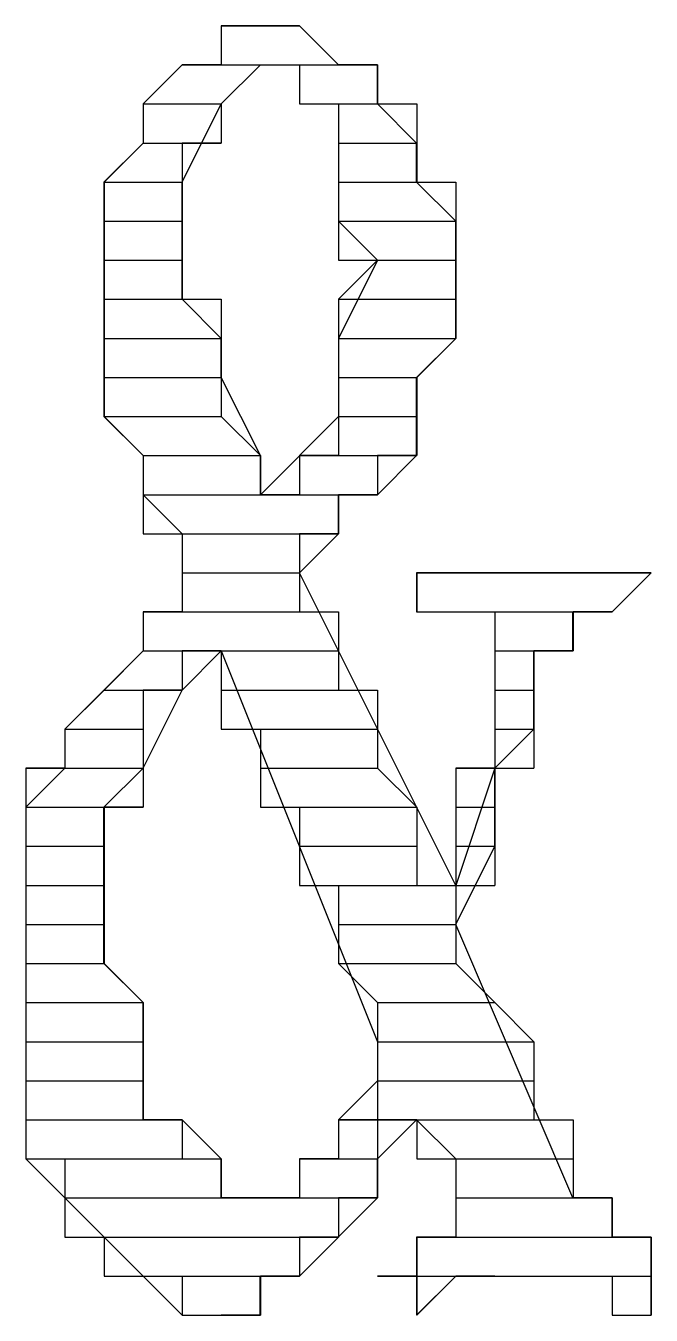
# Model space of a CAD drawing. Header units: metres. Extents: x 45 to 1207, y 17 to 774.
# Drawn here: x 1027.92 to 1031.76, y 48.72 to 56.64 of the extents above; entities that cross this region are included whole.
import ezdxf

# ---------------------------------------------------------------- set-up
doc = ezdxf.new("R2010")
doc.units = ezdxf.units.M

msp = doc.modelspace()

# ---------------------------------------------------------------- linework, layer by layer
for p, q in [((1029.5995, 56.64), (1029.1195, 56.64)), ((1029.1195, 56.64), (1029.1195, 56.4)), ((1029.36, 56.64), (1029.12, 56.64)), ((1029.12, 56.64), (1029.6, 56.64)), ((1029.12, 56.64), (1029.12, 56.4)), ((1029.12, 56.64), (1029.6, 56.64)), ((1029.36, 56.64), (1029.6, 56.64)), ((1029.36, 56.64), (1029.6, 56.64)), ((1029.8395, 56.4), (1029.5995, 56.64)), ((1029.6, 56.64), (1029.84, 56.4)), ((1028.8795, 56.4), (1028.6395, 56.16)), ((1028.88, 56.4), (1028.64, 56.16)), ((1029.1195, 56.4), (1028.8795, 56.4)), ((1029.12, 56.4), (1028.88, 56.4)), ((1028.88, 56.4), (1030.08, 56.4)), ((1028.88, 56.4), (1030.08, 56.4)), ((1028.88, 56.4), (1030.08, 56.4)), ((1028.88, 56.4), (1030.08, 56.4)), ((1028.88, 56.4), (1030.08, 56.4)), ((1028.88, 56.4), (1029.36, 56.4)), ((1028.88, 56.4), (1029.36, 56.4)), ((1028.88, 56.4), (1029.36, 56.4)), ((1029.12, 56.4), (1029.84, 56.4)), ((1029.12, 56.4), (1029.84, 56.4)), ((1029.12, 56.4), (1029.84, 56.4)), ((1029.12, 56.4), (1030.08, 56.4)), ((1029.36, 56.4), (1029.12, 56.16)), ((1029.12, 56.16), (1029.36, 56.4)), ((1029.36, 56.4), (1030.08, 56.4)), ((1029.36, 56.4), (1030.08, 56.4)), ((1029.36, 56.4), (1029.6, 56.4)), ((1029.6, 56.4), (1029.6, 56.16)), ((1029.6, 56.4), (1030.08, 56.4)), ((1029.6, 56.4), (1029.6, 56.16)), ((1030.0795, 56.4), (1029.8395, 56.4)), ((1030.0795, 56.16), (1030.0795, 56.4)), ((1030.08, 56.4), (1030.08, 56.16)), ((1028.6395, 56.16), (1028.6395, 55.92)), ((1028.64, 56.16), (1029.12, 56.16)), ((1028.64, 56.16), (1029.12, 56.16)), ((1028.64, 56.16), (1029.12, 56.16)), ((1028.64, 56.16), (1029.12, 56.16)), ((1028.64, 56.16), (1029.12, 56.16)), ((1028.64, 56.16), (1029.12, 56.16)), ((1028.64, 56.16), (1029.12, 56.16)), ((1028.64, 56.16), (1029.12, 56.16)), ((1028.64, 56.16), (1029.12, 56.16)), ((1028.64, 56.16), (1029.12, 56.16)), ((1028.64, 56.16), (1029.12, 56.16)), ((1028.64, 56.16), (1028.64, 55.92)), ((1028.64, 56.16), (1029.12, 56.16)), ((1028.88, 55.68), (1029.12, 56.16)), ((1029.12, 56.16), (1029.12, 55.92)), ((1029.6, 56.16), (1030.08, 56.16)), ((1029.6, 56.16), (1030.08, 56.16)), ((1029.6, 56.16), (1030.08, 56.16)), ((1029.6, 56.16), (1030.3199, 56.16)), ((1029.6, 56.16), (1030.3199, 56.16)), ((1029.6, 56.16), (1030.3199, 56.16)), ((1029.6, 56.16), (1030.3199, 56.16)), ((1029.6, 56.16), (1030.3199, 56.16)), ((1029.6, 56.16), (1030.3199, 56.16)), ((1029.6, 56.16), (1029.84, 56.16)), ((1029.84, 56.16), (1030.3199, 56.16)), ((1029.84, 56.16), (1030.3199, 56.16)), ((1029.84, 56.16), (1029.84, 55.92)), ((1029.84, 56.16), (1030.3199, 56.16)), ((1029.84, 56.16), (1029.84, 55.44)), ((1030.3195, 55.92), (1030.0795, 56.16)), ((1030.3199, 56.16), (1030.3199, 55.92)), ((1028.6395, 55.92), (1028.3995, 55.68)), ((1028.64, 55.92), (1028.4, 55.68)), ((1028.64, 55.92), (1029.12, 55.92)), ((1028.64, 55.92), (1029.12, 55.92)), ((1028.64, 55.92), (1029.12, 55.92)), ((1028.64, 55.92), (1028.88, 55.92)), ((1028.64, 55.92), (1029.12, 55.92)), ((1028.64, 55.92), (1028.88, 55.92)), ((1029.12, 55.92), (1028.88, 55.92)), ((1028.88, 55.92), (1028.88, 55.68)), ((1029.84, 55.92), (1030.3199, 55.92)), ((1029.84, 55.92), (1030.3199, 55.92)), ((1029.84, 55.92), (1030.3199, 55.92)), ((1029.84, 55.92), (1030.3199, 55.92)), ((1029.84, 55.92), (1030.3199, 55.92)), ((1029.84, 55.92), (1029.84, 55.68)), ((1029.84, 55.92), (1030.3199, 55.92)), ((1030.3195, 55.68), (1030.3195, 55.92)), ((1030.3199, 55.92), (1030.3199, 55.68)), ((1028.3995, 55.68), (1028.3995, 54.24)), ((1028.4, 55.68), (1028.88, 55.68)), ((1028.4, 55.68), (1028.88, 55.68)), ((1028.4, 55.68), (1028.88, 55.68)), ((1028.4, 55.68), (1028.88, 55.68)), ((1028.4, 55.68), (1028.88, 55.68)), ((1028.4, 55.68), (1028.88, 55.68)), ((1028.4, 55.68), (1028.88, 55.68)), ((1028.4, 55.68), (1028.4, 55.44)), ((1028.4, 55.68), (1028.88, 55.68)), ((1028.88, 55.68), (1028.88, 55.44)), ((1028.88, 54.96), (1028.88, 55.68)), ((1029.84, 55.68), (1030.3199, 55.68)), ((1029.84, 55.68), (1030.3199, 55.68)), ((1029.84, 55.68), (1030.3199, 55.68)), ((1029.84, 55.68), (1030.5599, 55.68)), ((1029.84, 55.68), (1030.5599, 55.68)), ((1029.84, 55.68), (1030.5599, 55.68)), ((1029.84, 55.68), (1030.5599, 55.68)), ((1029.84, 55.68), (1029.84, 55.44)), ((1029.84, 55.68), (1030.5599, 55.68)), ((1030.5594, 55.44), (1030.3195, 55.68)), ((1030.5599, 55.68), (1030.5599, 55.44)), ((1028.4, 55.44), (1028.88, 55.44)), ((1028.4, 55.44), (1028.88, 55.44)), ((1028.4, 55.44), (1028.88, 55.44)), ((1028.4, 55.44), (1028.88, 55.44)), ((1028.4, 55.44), (1028.88, 55.44)), ((1028.4, 55.44), (1028.88, 55.44)), ((1028.4, 55.44), (1028.88, 55.44)), ((1028.4, 55.44), (1028.88, 55.44)), ((1028.4, 55.44), (1028.88, 55.44)), ((1028.4, 55.44), (1028.4, 55.2)), ((1028.4, 55.44), (1028.88, 55.44)), ((1028.88, 55.44), (1028.88, 55.2)), ((1029.84, 55.44), (1030.5599, 55.44)), ((1029.84, 55.44), (1030.5599, 55.44)), ((1029.84, 55.44), (1030.5599, 55.44)), ((1029.84, 55.44), (1030.5599, 55.44)), ((1029.84, 55.44), (1030.5599, 55.44)), ((1029.84, 55.44), (1030.5599, 55.44)), ((1029.84, 55.44), (1030.5599, 55.44)), ((1029.84, 55.44), (1030.5599, 55.44)), ((1029.84, 55.44), (1030.5599, 55.44)), ((1029.84, 55.44), (1029.84, 55.2)), ((1029.84, 55.44), (1030.5599, 55.44)), ((1029.84, 55.44), (1030.08, 55.2)), ((1030.5594, 54.72), (1030.5594, 55.44)), ((1030.5599, 55.44), (1030.5599, 55.2)), ((1028.4, 55.2), (1028.88, 55.2)), ((1028.4, 55.2), (1028.88, 55.2)), ((1028.4, 55.2), (1028.88, 55.2)), ((1028.4, 55.2), (1028.88, 55.2)), ((1028.4, 55.2), (1028.88, 55.2)), ((1028.4, 55.2), (1028.4, 54.96)), ((1028.4, 55.2), (1028.88, 55.2)), ((1028.88, 55.2), (1028.88, 54.96)), ((1029.84, 55.2), (1030.5599, 55.2)), ((1029.84, 55.2), (1030.5599, 55.2)), ((1029.84, 55.2), (1030.5599, 55.2)), ((1030.08, 55.2), (1029.84, 54.96)), ((1030.08, 55.2), (1029.84, 54.72)), ((1030.08, 55.2), (1030.5599, 55.2)), ((1030.08, 55.2), (1030.5599, 55.2)), ((1030.08, 55.2), (1030.5599, 55.2)), ((1030.5599, 55.2), (1030.5599, 54.96)), ((1028.4, 54.96), (1028.88, 54.96)), ((1028.4, 54.96), (1028.88, 54.96)), ((1028.4, 54.96), (1028.88, 54.96)), ((1028.4, 54.96), (1029.12, 54.96)), ((1028.4, 54.96), (1029.12, 54.96)), ((1028.4, 54.96), (1028.4, 54.72)), ((1028.4, 54.96), (1029.12, 54.96)), ((1029.12, 54.72), (1028.88, 54.96)), ((1029.12, 54.96), (1029.12, 54.72)), ((1029.84, 54.96), (1030.5599, 54.96)), ((1029.84, 54.96), (1030.5599, 54.96)), ((1029.84, 54.96), (1030.5599, 54.96)), ((1029.84, 54.96), (1030.5599, 54.96)), ((1029.84, 54.96), (1030.5599, 54.96)), ((1029.84, 54.96), (1029.84, 54.72)), ((1029.84, 54.96), (1030.5599, 54.96)), ((1030.5599, 54.96), (1030.5599, 54.72)), ((1028.4, 54.72), (1029.12, 54.72)), ((1028.4, 54.72), (1029.12, 54.72)), ((1028.4, 54.72), (1029.12, 54.72)), ((1028.4, 54.72), (1029.12, 54.72)), ((1028.4, 54.72), (1029.12, 54.72)), ((1028.4, 54.72), (1028.4, 54.48)), ((1028.4, 54.72), (1029.12, 54.72)), ((1029.12, 54.72), (1029.12, 54.48)), ((1029.12, 54.48), (1029.12, 54.72)), ((1029.84, 54.72), (1030.5599, 54.72)), ((1029.84, 54.72), (1030.5599, 54.72)), ((1029.84, 54.72), (1030.5599, 54.72)), ((1029.84, 54.72), (1030.5599, 54.72)), ((1029.84, 54.72), (1030.5599, 54.72)), ((1029.84, 54.72), (1029.84, 54.48)), ((1029.84, 54.72), (1030.5599, 54.72)), ((1029.84, 54.72), (1029.84, 54.24)), ((1030.3195, 54.48), (1030.5594, 54.72)), ((1030.5599, 54.72), (1030.3199, 54.48)), ((1028.4, 54.48), (1029.12, 54.48)), ((1028.4, 54.48), (1029.12, 54.48)), ((1028.4, 54.48), (1029.12, 54.48)), ((1028.4, 54.48), (1029.12, 54.48)), ((1028.4, 54.48), (1029.12, 54.48)), ((1028.4, 54.48), (1028.4, 54.24)), ((1028.4, 54.48), (1029.12, 54.48)), ((1029.12, 54.48), (1029.12, 54.24)), ((1029.36, 54), (1029.12, 54.48)), ((1029.84, 54.48), (1030.3199, 54.48)), ((1029.84, 54.48), (1030.3199, 54.48)), ((1029.84, 54.48), (1030.3199, 54.48)), ((1029.84, 54.48), (1030.3199, 54.48)), ((1029.84, 54.48), (1030.3199, 54.48)), ((1029.84, 54.48), (1029.84, 54.24)), ((1029.84, 54.48), (1030.3199, 54.48)), ((1030.3195, 54), (1030.3195, 54.48)), ((1030.3199, 54.48), (1030.3199, 54.24)), ((1028.3995, 54.24), (1028.6395, 54)), ((1028.4, 54.24), (1029.12, 54.24)), ((1028.4, 54.24), (1029.12, 54.24)), ((1028.4, 54.24), (1029.12, 54.24)), ((1028.4, 54.24), (1028.64, 54)), ((1028.4, 54.24), (1029.12, 54.24)), ((1029.12, 54.24), (1029.36, 54)), ((1029.84, 54.24), (1029.36, 53.76)), ((1029.84, 54.24), (1030.3199, 54.24)), ((1029.84, 54.24), (1030.3199, 54.24)), ((1029.84, 54.24), (1030.3199, 54.24)), ((1029.84, 54.24), (1029.84, 54)), ((1029.84, 54.24), (1030.3199, 54.24)), ((1030.3199, 54.24), (1030.3199, 54)), ((1028.6395, 54), (1028.6395, 53.76)), ((1028.64, 54), (1029.36, 54)), ((1028.64, 54), (1029.36, 54)), ((1028.64, 54), (1029.36, 54)), ((1028.64, 54), (1029.36, 54)), ((1028.64, 54), (1029.36, 54)), ((1028.64, 54), (1029.36, 54)), ((1028.64, 54), (1029.36, 54)), ((1028.64, 54), (1028.64, 53.76)), ((1028.64, 54), (1029.36, 54)), ((1029.36, 54), (1029.36, 53.76)), ((1029.36, 53.76), (1029.36, 54)), ((1029.84, 54), (1029.6, 54)), ((1029.6, 54), (1030.08, 54)), ((1029.6, 54), (1029.6, 53.76)), ((1029.6, 54), (1030.08, 54)), ((1029.84, 54), (1030.3199, 54)), ((1029.84, 54), (1030.3199, 54)), ((1029.84, 54), (1030.3199, 54)), ((1029.84, 54), (1030.08, 54)), ((1029.84, 54), (1030.3199, 54)), ((1029.84, 54), (1030.08, 54)), ((1030.0795, 53.76), (1030.3195, 54)), ((1030.3199, 54), (1030.08, 54)), ((1030.08, 54), (1030.08, 53.76)), ((1028.6395, 53.76), (1028.8795, 53.52)), ((1028.64, 53.76), (1029.36, 53.76)), ((1028.64, 53.76), (1029.36, 53.76)), ((1028.64, 53.76), (1029.36, 53.76)), ((1028.64, 53.76), (1029.36, 53.76)), ((1028.64, 53.76), (1029.36, 53.76)), ((1028.64, 53.76), (1029.36, 53.76)), ((1028.64, 53.76), (1029.36, 53.76)), ((1028.64, 53.76), (1028.64, 53.52)), ((1028.64, 53.76), (1029.84, 53.76)), ((1029.6, 53.76), (1029.36, 53.76)), ((1029.36, 53.76), (1029.84, 53.76)), ((1029.6, 53.76), (1030.08, 53.76)), ((1029.6, 53.76), (1030.08, 53.76)), ((1029.6, 53.76), (1030.08, 53.76)), ((1029.6, 53.76), (1029.84, 53.76)), ((1029.6, 53.76), (1030.08, 53.76)), ((1029.6, 53.76), (1029.84, 53.76)), ((1029.8395, 53.52), (1029.8395, 53.76)), ((1029.8395, 53.76), (1030.0795, 53.76)), ((1030.08, 53.76), (1029.84, 53.76)), ((1029.84, 53.76), (1029.84, 53.52)), ((1028.64, 53.52), (1029.84, 53.52)), ((1028.64, 53.52), (1029.6, 53.52)), ((1028.64, 53.52), (1029.84, 53.52)), ((1028.8795, 53.52), (1028.8795, 53.04)), ((1028.88, 53.52), (1028.88, 53.28)), ((1028.88, 53.52), (1029.6, 53.52)), ((1029.5995, 53.28), (1029.8395, 53.52)), ((1029.84, 53.52), (1029.6, 53.52)), ((1029.6, 53.52), (1029.6, 53.28)), ((1028.88, 53.28), (1029.6, 53.28)), ((1028.88, 53.28), (1029.6, 53.28)), ((1028.88, 53.28), (1029.6, 53.28)), ((1028.88, 53.28), (1029.6, 53.28)), ((1028.88, 53.28), (1029.6, 53.28)), ((1028.88, 53.28), (1029.6, 53.28)), ((1028.88, 53.28), (1029.6, 53.28)), ((1028.88, 53.28), (1029.6, 53.28)), ((1028.88, 53.28), (1029.6, 53.28)), ((1028.88, 53.28), (1029.6, 53.28)), ((1028.88, 53.28), (1029.6, 53.28)), ((1028.88, 53.28), (1028.88, 53.04)), ((1028.88, 53.28), (1029.6, 53.28)), ((1030.5594, 51.36), (1029.5995, 53.28)), ((1029.6, 53.28), (1029.6, 53.04)), ((1031.7595, 53.28), (1030.3195, 53.28)), ((1030.3195, 53.28), (1030.3195, 53.04)), ((1030.5601, 53.28), (1030.3201, 53.28)), ((1030.3201, 53.28), (1030.8, 53.28)), ((1030.3201, 53.28), (1031.76, 53.28)), ((1030.3201, 53.28), (1031.76, 53.28)), ((1030.3201, 53.28), (1031.76, 53.28)), ((1030.3201, 53.28), (1031.76, 53.28)), ((1030.3201, 53.28), (1030.3201, 53.04)), ((1030.3201, 53.28), (1031.76, 53.28)), ((1030.5601, 53.28), (1030.5601, 53.28)), ((1030.5601, 53.28), (1030.5601, 53.28)), ((1030.5601, 53.28), (1030.8, 53.28)), ((1030.5601, 53.28), (1030.8, 53.28)), ((1030.5601, 53.28), (1030.8, 53.28)), ((1030.8, 53.28), (1031.04, 53.28)), ((1031.04, 53.28), (1031.28, 53.28)), ((1031.52, 53.28), (1031.28, 53.28)), ((1031.28, 53.28), (1031.52, 53.28)), ((1031.28, 53.28), (1031.52, 53.28)), ((1031.5195, 53.04), (1031.7595, 53.28)), ((1031.52, 53.28), (1031.52, 53.28)), ((1031.52, 53.28), (1031.52, 53.28)), ((1031.52, 53.28), (1031.52, 53.28)), ((1031.76, 53.28), (1031.52, 53.04)), ((1028.8795, 53.04), (1028.6395, 53.04)), ((1028.6395, 53.04), (1028.6395, 52.8)), ((1028.88, 53.04), (1028.64, 53.04)), ((1028.64, 53.04), (1029.84, 53.04)), ((1028.64, 53.04), (1029.84, 53.04)), ((1028.64, 53.04), (1029.84, 53.04)), ((1028.64, 53.04), (1028.64, 52.8)), ((1028.64, 53.04), (1029.84, 53.04)), ((1028.88, 53.04), (1029.6, 53.04)), ((1028.88, 53.04), (1029.6, 53.04)), ((1028.88, 53.04), (1029.6, 53.04)), ((1028.88, 53.04), (1029.84, 53.04)), ((1028.88, 53.04), (1029.84, 53.04)), ((1028.88, 53.04), (1029.84, 53.04)), ((1028.88, 53.04), (1029.84, 53.04)), ((1028.88, 53.04), (1029.84, 53.04)), ((1028.88, 53.04), (1029.84, 53.04)), ((1028.88, 53.04), (1029.84, 53.04)), ((1028.88, 53.04), (1029.84, 53.04)), ((1028.88, 53.04), (1029.84, 53.04)), ((1028.88, 53.04), (1029.84, 53.04)), ((1028.88, 53.04), (1029.84, 53.04)), ((1029.84, 53.04), (1029.84, 52.8)), ((1030.3195, 53.04), (1030.7994, 53.04)), ((1030.3201, 53.04), (1031.52, 53.04)), ((1030.3201, 53.04), (1031.52, 53.04)), ((1030.3201, 53.04), (1031.52, 53.04)), ((1030.3201, 53.04), (1031.52, 53.04)), ((1030.3201, 53.04), (1031.52, 53.04)), ((1030.5601, 53.04), (1031.52, 53.04)), ((1030.5601, 53.04), (1031.52, 53.04)), ((1030.5601, 53.04), (1031.52, 53.04)), ((1030.5601, 53.04), (1031.52, 53.04)), ((1030.5601, 53.04), (1031.28, 53.04)), ((1030.5601, 53.04), (1031.52, 53.04)), ((1030.7994, 53.04), (1030.7994, 52.08)), ((1030.8, 53.04), (1031.28, 53.04)), ((1030.8, 53.04), (1031.28, 53.04)), ((1030.8, 53.04), (1031.28, 53.04)), ((1030.8, 53.04), (1031.28, 53.04)), ((1030.8, 53.04), (1031.28, 53.04)), ((1030.8, 53.04), (1031.28, 53.04)), ((1030.8, 53.04), (1030.8, 52.8)), ((1030.8, 53.04), (1031.28, 53.04)), ((1031.2795, 52.8), (1031.2795, 53.04)), ((1031.2795, 53.04), (1031.5195, 53.04)), ((1031.52, 53.04), (1031.28, 53.04)), ((1031.28, 53.04), (1031.28, 52.8)), ((1028.6395, 52.8), (1028.1595, 52.32)), ((1028.64, 52.8), (1028.4, 52.56)), ((1028.64, 52.8), (1029.84, 52.8)), ((1028.64, 52.8), (1029.84, 52.8)), ((1028.64, 52.8), (1029.84, 52.8)), ((1028.64, 52.8), (1029.12, 52.8)), ((1028.64, 52.8), (1029.12, 52.8)), ((1028.64, 52.8), (1028.88, 52.8)), ((1028.64, 52.8), (1029.12, 52.8)), ((1028.64, 52.8), (1028.88, 52.8)), ((1028.64, 52.8), (1028.88, 52.8)), ((1028.64, 52.8), (1028.88, 52.8)), ((1028.8795, 52.56), (1029.1195, 52.8)), ((1029.12, 52.8), (1028.88, 52.8)), ((1028.88, 52.8), (1028.88, 52.56)), ((1029.1195, 52.8), (1030.0795, 50.4)), ((1029.12, 52.8), (1029.84, 52.8)), ((1029.12, 52.8), (1029.84, 52.8)), ((1029.12, 52.8), (1029.84, 52.8)), ((1029.12, 52.8), (1029.84, 52.8)), ((1029.12, 52.8), (1029.84, 52.8)), ((1029.12, 52.8), (1029.84, 52.8)), ((1029.12, 52.8), (1029.12, 52.56)), ((1029.12, 52.8), (1029.84, 52.8)), ((1029.84, 52.8), (1029.84, 52.56)), ((1030.8, 52.8), (1031.28, 52.8)), ((1030.8, 52.8), (1031.28, 52.8)), ((1030.8, 52.8), (1031.28, 52.8)), ((1030.8, 52.8), (1031.28, 52.8)), ((1030.8, 52.8), (1031.28, 52.8)), ((1030.8, 52.8), (1031.28, 52.8)), ((1030.8, 52.8), (1031.28, 52.8)), ((1030.8, 52.8), (1031.04, 52.8)), ((1030.8, 52.8), (1031.28, 52.8)), ((1030.8, 52.8), (1030.8, 52.56)), ((1030.8, 52.8), (1031.04, 52.8)), ((1031.0394, 52.32), (1031.0394, 52.8)), ((1031.0394, 52.8), (1031.2795, 52.8)), ((1031.28, 52.8), (1031.04, 52.8)), ((1031.04, 52.8), (1031.04, 52.56)), ((1028.4, 52.56), (1028.16, 52.32)), ((1028.4, 52.56), (1028.88, 52.56)), ((1028.4, 52.56), (1028.88, 52.56)), ((1028.4, 52.56), (1028.88, 52.56)), ((1028.4, 52.56), (1028.88, 52.56)), ((1028.4, 52.56), (1028.88, 52.56)), ((1028.4, 52.56), (1028.88, 52.56)), ((1028.4, 52.56), (1028.88, 52.56)), ((1028.4, 52.56), (1028.64, 52.56)), ((1028.4, 52.56), (1028.88, 52.56)), ((1028.4, 52.56), (1028.64, 52.56)), ((1028.6395, 52.08), (1028.8795, 52.56)), ((1028.88, 52.56), (1028.64, 52.56)), ((1028.64, 52.56), (1028.64, 52.32)), ((1029.12, 52.56), (1029.84, 52.56)), ((1029.12, 52.56), (1029.84, 52.56)), ((1029.12, 52.56), (1029.84, 52.56)), ((1029.12, 52.56), (1030.08, 52.56)), ((1029.12, 52.56), (1030.08, 52.56)), ((1029.12, 52.56), (1030.08, 52.56)), ((1029.12, 52.56), (1030.08, 52.56)), ((1029.12, 52.56), (1030.08, 52.56)), ((1029.12, 52.56), (1030.08, 52.56)), ((1029.12, 52.56), (1029.12, 52.32)), ((1029.12, 52.56), (1030.08, 52.56)), ((1030.08, 52.56), (1030.08, 52.32)), ((1030.8, 52.56), (1031.04, 52.56)), ((1030.8, 52.56), (1031.04, 52.56)), ((1030.8, 52.56), (1031.04, 52.56)), ((1030.8, 52.56), (1031.04, 52.56)), ((1030.8, 52.56), (1031.04, 52.56)), ((1030.8, 52.56), (1031.04, 52.56)), ((1030.8, 52.56), (1031.04, 52.56)), ((1030.8, 52.56), (1031.04, 52.56)), ((1030.8, 52.56), (1031.04, 52.56)), ((1030.8, 52.56), (1030.8, 52.32)), ((1030.8, 52.56), (1031.04, 52.56)), ((1031.04, 52.56), (1031.04, 52.32)), ((1028.1595, 52.32), (1028.1595, 52.08)), ((1028.16, 52.32), (1028.64, 52.32)), ((1028.16, 52.32), (1028.64, 52.32)), ((1028.16, 52.32), (1028.64, 52.32)), ((1028.16, 52.32), (1028.64, 52.32)), ((1028.16, 52.32), (1028.64, 52.32)), ((1028.16, 52.32), (1028.16, 52.08)), ((1028.16, 52.32), (1028.64, 52.32)), ((1028.64, 52.32), (1028.64, 52.08)), ((1029.12, 52.32), (1030.08, 52.32)), ((1029.12, 52.32), (1030.08, 52.32)), ((1029.12, 52.32), (1030.08, 52.32)), ((1029.36, 52.32), (1030.08, 52.32)), ((1029.36, 52.32), (1030.08, 52.32)), ((1029.36, 52.32), (1029.36, 52.08)), ((1029.36, 52.32), (1030.08, 52.32)), ((1030.08, 52.32), (1030.08, 52.08)), ((1030.7994, 52.08), (1031.0394, 52.32)), ((1030.8, 52.32), (1031.04, 52.32)), ((1030.8, 52.32), (1031.04, 52.32)), ((1030.8, 52.32), (1031.04, 52.32)), ((1030.8, 52.32), (1031.04, 52.32)), ((1030.8, 52.32), (1031.04, 52.32)), ((1030.8, 52.32), (1030.8, 52.08)), ((1030.8, 52.32), (1031.04, 52.32)), ((1031.04, 52.32), (1031.04, 52.08)), ((1028.1595, 52.08), (1027.9194, 51.84)), ((1028.16, 52.08), (1027.92, 52.08)), ((1027.92, 52.08), (1028.64, 52.08)), ((1027.92, 52.08), (1028.64, 52.08)), ((1027.92, 52.08), (1028.64, 52.08)), ((1027.92, 52.08), (1027.92, 51.84)), ((1027.92, 52.08), (1028.64, 52.08)), ((1028.16, 52.08), (1028.64, 52.08)), ((1028.16, 52.08), (1028.64, 52.08)), ((1028.16, 52.08), (1028.64, 52.08)), ((1028.16, 52.08), (1028.64, 52.08)), ((1028.3994, 51.84), (1028.6395, 52.08)), ((1028.64, 52.08), (1028.64, 51.84)), ((1029.36, 52.08), (1030.08, 52.08)), ((1029.36, 52.08), (1030.08, 52.08)), ((1029.36, 52.08), (1030.08, 52.08)), ((1029.36, 52.08), (1030.08, 52.08)), ((1029.36, 52.08), (1030.08, 52.08)), ((1029.36, 52.08), (1030.08, 52.08)), ((1029.36, 52.08), (1030.08, 52.08)), ((1029.36, 52.08), (1029.36, 51.84)), ((1029.36, 52.08), (1030.08, 52.08)), ((1030.08, 52.08), (1030.3199, 51.84)), ((1030.7994, 52.08), (1030.5594, 51.36)), ((1030.8, 52.08), (1030.5601, 52.08)), ((1030.5601, 52.08), (1030.5601, 51.84)), ((1030.5601, 52.08), (1030.8, 52.08)), ((1030.7994, 51.6), (1030.7994, 52.08)), ((1030.8, 52.08), (1031.04, 52.08)), ((1030.8, 52.08), (1030.8, 52.08)), ((1030.8, 52.08), (1031.04, 52.08)), ((1030.8, 52.08), (1030.8, 52.08)), ((1030.8, 52.08), (1030.8, 52.08)), ((1030.8, 52.08), (1030.8, 52.08)), ((1030.8, 52.08), (1030.8, 51.84)), ((1027.9194, 51.84), (1027.9194, 49.68)), ((1027.92, 51.84), (1028.64, 51.84)), ((1027.92, 51.84), (1028.4, 51.84)), ((1027.92, 51.84), (1028.64, 51.84)), ((1027.92, 51.84), (1027.92, 51.6)), ((1027.92, 51.84), (1028.4, 51.84)), ((1028.3994, 50.88), (1028.3994, 51.84)), ((1028.64, 51.84), (1028.4, 51.84)), ((1028.4, 51.84), (1028.4, 51.6)), ((1029.36, 51.84), (1030.3199, 51.84)), ((1029.36, 51.84), (1030.3199, 51.84)), ((1029.36, 51.84), (1030.3199, 51.84)), ((1029.6, 51.84), (1029.6, 51.6)), ((1029.6, 51.84), (1030.3199, 51.84)), ((1030.3199, 51.84), (1030.3199, 51.6)), ((1030.5601, 51.84), (1030.8, 51.84)), ((1030.5601, 51.84), (1030.8, 51.84)), ((1030.5601, 51.84), (1030.8, 51.84)), ((1030.5601, 51.84), (1030.5601, 51.6)), ((1030.5601, 51.84), (1030.8, 51.84)), ((1030.8, 51.84), (1030.8, 51.6)), ((1027.92, 51.6), (1028.4, 51.6)), ((1027.92, 51.6), (1027.92, 51.36)), ((1027.92, 51.6), (1028.4, 51.6)), ((1028.4, 51.6), (1028.4, 51.36)), ((1029.6, 51.6), (1030.3199, 51.6)), ((1029.6, 51.6), (1029.6, 51.36)), ((1029.6, 51.6), (1030.3199, 51.6)), ((1030.3199, 51.6), (1030.3199, 51.36)), ((1030.5594, 51.12), (1030.7994, 51.6)), ((1030.5601, 51.6), (1030.8, 51.6)), ((1030.5601, 51.6), (1030.5601, 51.36)), ((1030.5601, 51.6), (1030.8, 51.6)), ((1030.8, 51.6), (1030.8, 51.36)), ((1027.92, 51.36), (1028.4, 51.36)), ((1027.92, 51.36), (1028.4, 51.36)), ((1027.92, 51.36), (1028.4, 51.36)), ((1027.92, 51.36), (1028.4, 51.36)), ((1027.92, 51.36), (1028.4, 51.36)), ((1027.92, 51.36), (1027.92, 51.12)), ((1027.92, 51.36), (1028.4, 51.36)), ((1028.4, 51.36), (1028.4, 51.12)), ((1029.6, 51.36), (1030.3199, 51.36)), ((1029.6, 51.36), (1030.5599, 51.36)), ((1029.6, 51.36), (1030.5599, 51.36)), ((1029.6, 51.36), (1030.5599, 51.36)), ((1029.6, 51.36), (1030.5599, 51.36)), ((1029.84, 51.36), (1029.84, 51.12)), ((1029.84, 51.36), (1030.5599, 51.36)), ((1030.5599, 51.36), (1030.5599, 51.12)), ((1030.5601, 51.36), (1030.8, 51.36)), ((1030.5601, 51.36), (1030.5601, 51.36)), ((1030.5601, 51.36), (1030.8, 51.36)), ((1027.92, 51.12), (1028.4, 51.12)), ((1027.92, 51.12), (1027.92, 50.88)), ((1027.92, 51.12), (1028.4, 51.12)), ((1028.4, 51.12), (1028.4, 50.88)), ((1029.84, 51.12), (1030.5599, 51.12)), ((1029.84, 51.12), (1029.84, 50.88)), ((1029.84, 51.12), (1030.5599, 51.12)), ((1031.2795, 49.44), (1030.5594, 51.12)), ((1030.5599, 51.12), (1030.5599, 50.88)), ((1027.92, 50.88), (1028.4, 50.88)), ((1027.92, 50.88), (1028.4, 50.88)), ((1027.92, 50.88), (1028.4, 50.88)), ((1027.92, 50.88), (1027.92, 50.64)), ((1027.92, 50.88), (1028.4, 50.88)), ((1028.6395, 50.64), (1028.3994, 50.88)), ((1028.4, 50.88), (1028.64, 50.64)), ((1029.84, 50.88), (1030.5599, 50.88)), ((1029.84, 50.88), (1030.5599, 50.88)), ((1029.84, 50.88), (1030.5599, 50.88)), ((1029.84, 50.88), (1030.08, 50.64)), ((1029.84, 50.88), (1030.5599, 50.88)), ((1030.5599, 50.88), (1030.7999, 50.64)), ((1027.92, 50.64), (1028.64, 50.64)), ((1027.92, 50.64), (1028.64, 50.64)), ((1027.92, 50.64), (1028.64, 50.64)), ((1027.92, 50.64), (1027.92, 50.4)), ((1027.92, 50.64), (1028.64, 50.64)), ((1028.6395, 49.92), (1028.6395, 50.64)), ((1028.64, 50.64), (1028.64, 50.4)), ((1030.08, 50.64), (1030.7999, 50.64)), ((1030.08, 50.64), (1030.7999, 50.64)), ((1030.08, 50.64), (1030.7999, 50.64)), ((1030.08, 50.64), (1030.08, 50.4)), ((1030.08, 50.64), (1030.7999, 50.64)), ((1030.7999, 50.64), (1031.0399, 50.4)), ((1027.92, 50.4), (1028.64, 50.4)), ((1027.92, 50.4), (1028.64, 50.4)), ((1027.92, 50.4), (1028.64, 50.4)), ((1027.92, 50.4), (1027.92, 50.16)), ((1027.92, 50.4), (1028.64, 50.4)), ((1028.64, 50.4), (1028.64, 50.16)), ((1030.0795, 50.4), (1030.0795, 50.16)), ((1030.08, 50.4), (1031.0399, 50.4)), ((1030.08, 50.4), (1031.0399, 50.4)), ((1030.08, 50.4), (1031.0399, 50.4)), ((1030.08, 50.4), (1030.08, 50.16)), ((1030.08, 50.4), (1031.0399, 50.4)), ((1031.0399, 50.4), (1031.0399, 50.16)), ((1027.92, 50.16), (1028.64, 50.16)), ((1027.92, 50.16), (1028.64, 50.16)), ((1027.92, 50.16), (1028.64, 50.16)), ((1027.92, 50.16), (1028.64, 50.16)), ((1027.92, 50.16), (1028.64, 50.16)), ((1027.92, 50.16), (1027.92, 49.92)), ((1027.92, 50.16), (1028.64, 50.16)), ((1028.64, 50.16), (1028.64, 49.92)), ((1030.0795, 50.16), (1029.8395, 49.92)), ((1030.08, 50.16), (1031.0399, 50.16)), ((1030.08, 50.16), (1031.0399, 50.16)), ((1030.08, 50.16), (1031.0399, 50.16)), ((1030.08, 50.16), (1031.0399, 50.16)), ((1030.08, 50.16), (1031.0399, 50.16)), ((1030.08, 50.16), (1030.08, 49.92)), ((1030.08, 50.16), (1031.0399, 50.16)), ((1031.0399, 50.16), (1031.0399, 49.92)), ((1027.92, 49.92), (1028.64, 49.92)), ((1027.92, 49.92), (1028.64, 49.92)), ((1027.92, 49.92), (1028.64, 49.92)), ((1027.92, 49.92), (1028.88, 49.92)), ((1027.92, 49.92), (1028.88, 49.92)), ((1027.92, 49.92), (1028.88, 49.92)), ((1027.92, 49.92), (1028.88, 49.92)), ((1027.92, 49.92), (1027.92, 49.68)), ((1027.92, 49.92), (1028.88, 49.92)), ((1028.8795, 49.92), (1028.6395, 49.92)), ((1029.1195, 49.68), (1028.8795, 49.92)), ((1028.88, 49.92), (1028.88, 49.68)), ((1029.8395, 49.92), (1029.8395, 49.68)), ((1030.08, 49.92), (1029.84, 49.92)), ((1029.84, 49.92), (1030.3199, 49.92)), ((1029.84, 49.92), (1030.08, 49.92)), ((1029.84, 49.92), (1030.3199, 49.92)), ((1029.84, 49.92), (1029.84, 49.68)), ((1029.84, 49.92), (1030.08, 49.92)), ((1030.0795, 49.68), (1030.3195, 49.92)), ((1030.08, 49.92), (1031.0399, 49.92)), ((1030.08, 49.92), (1030.3199, 49.92)), ((1030.08, 49.92), (1030.3199, 49.92)), ((1030.08, 49.92), (1030.3199, 49.92)), ((1030.3199, 49.92), (1030.08, 49.92)), ((1030.08, 49.92), (1030.08, 49.68)), ((1030.3195, 49.92), (1030.5594, 49.68)), ((1030.3201, 49.92), (1031.04, 49.92)), ((1030.3201, 49.92), (1031.04, 49.92)), ((1030.3201, 49.92), (1031.04, 49.92)), ((1030.3201, 49.92), (1031.04, 49.92)), ((1030.3201, 49.92), (1031.28, 49.92)), ((1030.3201, 49.92), (1031.28, 49.92)), ((1030.3201, 49.92), (1030.3201, 49.68)), ((1030.3201, 49.92), (1031.28, 49.92)), ((1031.28, 49.92), (1031.28, 49.68)), ((1027.9194, 49.68), (1028.8795, 48.72)), ((1027.92, 49.68), (1028.88, 49.68)), ((1027.92, 49.68), (1028.88, 49.68)), ((1027.92, 49.68), (1028.88, 49.68)), ((1027.92, 49.68), (1028.88, 49.68)), ((1027.92, 49.68), (1028.88, 49.68)), ((1027.92, 49.68), (1029.12, 49.68)), ((1027.92, 49.68), (1029.12, 49.68)), ((1028.16, 49.68), (1029.12, 49.68)), ((1028.16, 49.68), (1029.12, 49.68)), ((1028.16, 49.68), (1029.12, 49.68)), ((1028.16, 49.68), (1029.12, 49.68)), ((1028.16, 49.68), (1029.12, 49.68)), ((1028.16, 49.68), (1029.12, 49.68)), ((1028.16, 49.68), (1028.16, 49.44)), ((1028.16, 49.68), (1029.12, 49.68)), ((1029.1195, 49.44), (1029.1195, 49.68)), ((1029.12, 49.68), (1029.12, 49.44)), ((1029.8395, 49.68), (1029.5995, 49.68)), ((1029.5995, 49.68), (1029.5995, 49.44)), ((1029.84, 49.68), (1029.6, 49.68)), ((1029.6, 49.68), (1030.08, 49.68)), ((1029.6, 49.68), (1030.08, 49.68)), ((1029.6, 49.68), (1030.08, 49.68)), ((1029.6, 49.68), (1030.08, 49.68)), ((1029.6, 49.68), (1030.08, 49.68)), ((1029.6, 49.68), (1029.6, 49.44)), ((1029.6, 49.68), (1030.08, 49.68)), ((1029.84, 49.68), (1030.08, 49.68)), ((1029.84, 49.68), (1030.08, 49.68)), ((1029.84, 49.68), (1030.08, 49.68)), ((1029.84, 49.68), (1030.08, 49.68)), ((1029.84, 49.68), (1030.08, 49.68)), ((1029.84, 49.68), (1030.08, 49.68)), ((1029.84, 49.68), (1030.08, 49.68)), ((1029.84, 49.68), (1030.08, 49.68)), ((1030.0795, 49.44), (1030.0795, 49.68)), ((1030.08, 49.68), (1030.08, 49.44)), ((1030.3201, 49.68), (1031.28, 49.68)), ((1030.3201, 49.68), (1031.28, 49.68)), ((1030.3201, 49.68), (1031.28, 49.68)), ((1030.3201, 49.68), (1031.28, 49.68)), ((1030.3201, 49.68), (1031.28, 49.68)), ((1030.3201, 49.68), (1031.28, 49.68)), ((1030.3201, 49.68), (1031.28, 49.68)), ((1030.3201, 49.68), (1031.28, 49.68)), ((1030.3201, 49.68), (1031.28, 49.68)), ((1030.3201, 49.68), (1031.28, 49.68)), ((1030.3201, 49.68), (1031.28, 49.68)), ((1030.5594, 49.68), (1030.5594, 49.2)), ((1030.5601, 49.68), (1031.28, 49.68)), ((1030.5601, 49.68), (1031.28, 49.68)), ((1030.5601, 49.68), (1030.5601, 49.44)), ((1030.5601, 49.68), (1031.28, 49.68)), ((1031.28, 49.68), (1031.28, 49.44)), ((1028.16, 49.44), (1029.12, 49.44)), ((1028.16, 49.44), (1029.12, 49.44)), ((1028.16, 49.44), (1029.12, 49.44)), ((1028.16, 49.44), (1029.36, 49.44)), ((1028.16, 49.44), (1029.36, 49.44)), ((1028.16, 49.44), (1029.36, 49.44)), ((1028.16, 49.44), (1029.36, 49.44)), ((1028.16, 49.44), (1029.8401, 49.44)), ((1028.16, 49.44), (1030.0801, 49.44)), ((1028.16, 49.44), (1029.8401, 49.44)), ((1028.16, 49.44), (1029.8401, 49.44)), ((1028.16, 49.44), (1029.8401, 49.44)), ((1028.16, 49.44), (1029.8401, 49.44)), ((1028.16, 49.44), (1028.16, 49.2)), ((1028.16, 49.44), (1029.8401, 49.44)), ((1029.5995, 49.44), (1029.1195, 49.44)), ((1029.6, 49.44), (1029.36, 49.44)), ((1029.36, 49.44), (1030.08, 49.44)), ((1029.5995, 48.96), (1030.0795, 49.44)), ((1029.6, 49.44), (1030.08, 49.44)), ((1029.6, 49.44), (1030.08, 49.44)), ((1029.6, 49.44), (1030.08, 49.44)), ((1029.6, 49.44), (1030.08, 49.44)), ((1029.6, 49.44), (1030.08, 49.44)), ((1029.6, 49.44), (1030.08, 49.44)), ((1030.0801, 49.44), (1029.8401, 49.44)), ((1029.8401, 49.44), (1029.8401, 49.2)), ((1030.5601, 49.44), (1031.28, 49.44)), ((1030.5601, 49.44), (1031.28, 49.44)), ((1030.5601, 49.44), (1031.28, 49.44)), ((1030.5601, 49.44), (1031.28, 49.44)), ((1030.5601, 49.44), (1031.28, 49.44)), ((1030.5601, 49.44), (1031.28, 49.44)), ((1030.5601, 49.44), (1031.28, 49.44)), ((1030.5601, 49.44), (1031.28, 49.44)), ((1030.5601, 49.44), (1031.28, 49.44)), ((1030.5601, 49.44), (1031.52, 49.44)), ((1030.5601, 49.44), (1031.52, 49.44)), ((1030.5601, 49.44), (1031.52, 49.44)), ((1030.5601, 49.44), (1031.52, 49.44)), ((1030.5601, 49.44), (1030.5601, 49.2)), ((1030.5601, 49.44), (1031.52, 49.44)), ((1031.5195, 49.44), (1031.2795, 49.44)), ((1031.5195, 49.2), (1031.5195, 49.44)), ((1031.52, 49.44), (1031.52, 49.2)), ((1028.16, 49.2), (1029.8401, 49.2)), ((1028.16, 49.2), (1029.8401, 49.2)), ((1028.16, 49.2), (1029.8401, 49.2)), ((1028.16, 49.2), (1029.8401, 49.2)), ((1028.16, 49.2), (1029.8401, 49.2)), ((1028.4, 49.2), (1029.84, 49.2)), ((1028.4, 49.2), (1029.84, 49.2)), ((1028.4, 49.2), (1029.84, 49.2)), ((1028.4, 49.2), (1029.84, 49.2)), ((1028.4, 49.2), (1029.84, 49.2)), ((1028.4, 49.2), (1029.84, 49.2)), ((1028.4, 49.2), (1029.84, 49.2)), ((1028.4, 49.2), (1029.84, 49.2)), ((1028.4, 49.2), (1029.84, 49.2)), ((1028.4, 49.2), (1029.84, 49.2)), ((1028.4, 49.2), (1029.6, 49.2)), ((1028.4, 49.2), (1029.84, 49.2)), ((1028.4, 49.2), (1028.4, 48.96)), ((1028.4, 49.2), (1029.6, 49.2)), ((1029.84, 49.2), (1029.6, 49.2)), ((1029.6, 49.2), (1029.6, 48.96)), ((1030.5594, 49.2), (1030.3195, 49.2)), ((1030.3195, 49.2), (1030.3195, 48.96)), ((1030.5601, 49.2), (1030.3201, 49.2)), ((1030.3201, 49.2), (1031.76, 49.2)), ((1030.3201, 49.2), (1031.76, 49.2)), ((1030.3201, 49.2), (1031.76, 49.2)), ((1030.3201, 49.2), (1031.76, 49.2)), ((1030.3201, 49.2), (1031.76, 49.2)), ((1030.3201, 49.2), (1030.3201, 48.96)), ((1030.3201, 49.2), (1031.76, 49.2)), ((1030.5601, 49.2), (1031.52, 49.2)), ((1030.5601, 49.2), (1031.52, 49.2)), ((1030.5601, 49.2), (1031.52, 49.2)), ((1030.5601, 49.2), (1031.52, 49.2)), ((1030.5601, 49.2), (1031.52, 49.2)), ((1030.5601, 49.2), (1031.52, 49.2)), ((1030.5601, 49.2), (1031.52, 49.2)), ((1030.5601, 49.2), (1031.76, 49.2)), ((1030.5601, 49.2), (1031.76, 49.2)), ((1030.5601, 49.2), (1031.76, 49.2)), ((1030.5601, 49.2), (1031.76, 49.2)), ((1030.5601, 49.2), (1031.76, 49.2)), ((1031.7595, 49.2), (1031.5195, 49.2)), ((1031.7595, 48.72), (1031.7595, 49.2)), ((1031.76, 49.2), (1031.76, 48.96)), ((1028.4, 48.96), (1029.6, 48.96)), ((1028.4, 48.96), (1029.6, 48.96)), ((1028.4, 48.96), (1029.6, 48.96)), ((1028.4, 48.96), (1029.6, 48.96)), ((1028.4, 48.96), (1029.6, 48.96)), ((1028.4, 48.96), (1029.6, 48.96)), ((1028.4, 48.96), (1029.6, 48.96)), ((1028.64, 48.96), (1029.6, 48.96)), ((1028.64, 48.96), (1029.6, 48.96)), ((1028.64, 48.96), (1029.6, 48.96)), ((1028.64, 48.96), (1029.6, 48.96)), ((1028.64, 48.96), (1029.36, 48.96)), ((1028.64, 48.96), (1029.6, 48.96)), ((1028.64, 48.96), (1029.36, 48.96)), ((1028.64, 48.96), (1029.36, 48.96)), ((1028.64, 48.96), (1029.36, 48.96)), ((1028.64, 48.96), (1029.36, 48.96)), ((1028.88, 48.96), (1028.88, 48.72)), ((1028.88, 48.96), (1029.36, 48.96)), ((1029.3595, 48.72), (1029.3595, 48.96)), ((1029.3595, 48.96), (1029.5995, 48.96)), ((1029.6, 48.96), (1029.36, 48.96)), ((1029.36, 48.96), (1029.36, 48.72)), ((1030.3195, 48.96), (1030.0795, 48.96)), ((1030.0795, 48.96), (1030.3195, 48.96)), ((1030.08, 48.96), (1031.76, 48.96)), ((1030.08, 48.96), (1031.76, 48.96)), ((1030.08, 48.96), (1031.76, 48.96)), ((1030.08, 48.96), (1031.76, 48.96)), ((1030.08, 48.96), (1031.76, 48.96)), ((1030.08, 48.96), (1031.76, 48.96)), ((1030.08, 48.96), (1031.76, 48.96)), ((1030.08, 48.96), (1031.76, 48.96)), ((1030.08, 48.96), (1031.76, 48.96)), ((1030.08, 48.96), (1031.76, 48.96)), ((1030.3201, 48.96), (1030.0801, 48.96)), ((1030.0801, 48.96), (1031.76, 48.96)), ((1030.3195, 48.96), (1030.3195, 48.72)), ((1030.3195, 48.72), (1030.5594, 48.96)), ((1030.3201, 48.96), (1031.76, 48.96)), ((1030.3201, 48.96), (1031.76, 48.96)), ((1030.3201, 48.96), (1031.76, 48.96)), ((1030.3201, 48.96), (1031.76, 48.96)), ((1030.3201, 48.96), (1030.5601, 48.96)), ((1030.3201, 48.96), (1030.8, 48.96)), ((1030.3201, 48.96), (1030.3201, 48.72)), ((1030.3201, 48.96), (1030.5601, 48.96)), ((1030.5601, 48.96), (1030.3201, 48.72)), ((1030.5594, 48.96), (1031.5195, 48.96)), ((1030.8, 48.96), (1030.5601, 48.96)), ((1030.5601, 48.96), (1030.5601, 48.96)), ((1030.8, 48.96), (1030.8, 48.96)), ((1030.8, 48.96), (1031.04, 48.96)), ((1031.04, 48.96), (1031.04, 48.96)), ((1031.04, 48.96), (1031.28, 48.96)), ((1031.28, 48.96), (1031.76, 48.96)), ((1031.28, 48.96), (1031.76, 48.96)), ((1031.28, 48.96), (1031.52, 48.96)), ((1031.5195, 48.96), (1031.5195, 48.72)), ((1031.52, 48.96), (1031.52, 48.72)), ((1031.52, 48.96), (1031.76, 48.96)), ((1031.76, 48.96), (1031.76, 48.72)), ((1028.8795, 48.72), (1029.3595, 48.72)), ((1028.88, 48.72), (1029.36, 48.72)), ((1028.88, 48.72), (1029.36, 48.72)), ((1028.88, 48.72), (1029.36, 48.72)), ((1028.88, 48.72), (1029.36, 48.72)), ((1029.36, 48.72), (1029.12, 48.72)), ((1030.3201, 48.72), (1030.3201, 48.72)), ((1030.3201, 48.72), (1030.3201, 48.72)), ((1030.3201, 48.72), (1030.3201, 48.72)), ((1030.3201, 48.72), (1030.3201, 48.72)), ((1031.5195, 48.72), (1031.7595, 48.72)), ((1031.52, 48.72), (1031.76, 48.72)), ((1031.52, 48.72), (1031.76, 48.72)), ((1031.52, 48.72), (1031.76, 48.72)), ((1031.52, 48.72), (1031.76, 48.72)), ((1031.76, 48.72), (1031.76, 48.72))]:
    msp.add_line(p, q)

doc.saveas('drawing.dxf')
